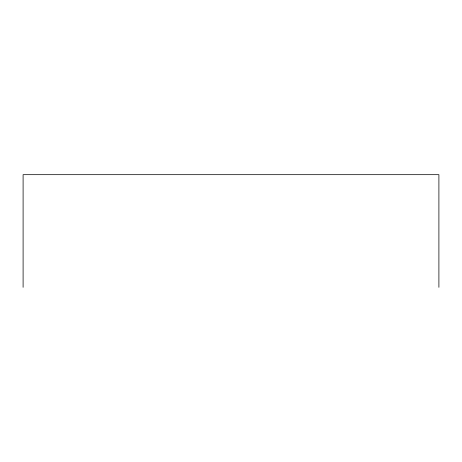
<?xml version="1.0" encoding="UTF-8"?>
<svg xmlns="http://www.w3.org/2000/svg" width="462" height="462" viewBox="0 0 462 462"><rect width="100%" height="100%" fill="white"/><g stroke="black" fill="none" stroke-linecap="round" stroke-linejoin="round"><path stroke-width="0.69" d="M438.9 287.324L438.9 174.676L23.1 174.676L23.1 287.324"/></g></svg>
